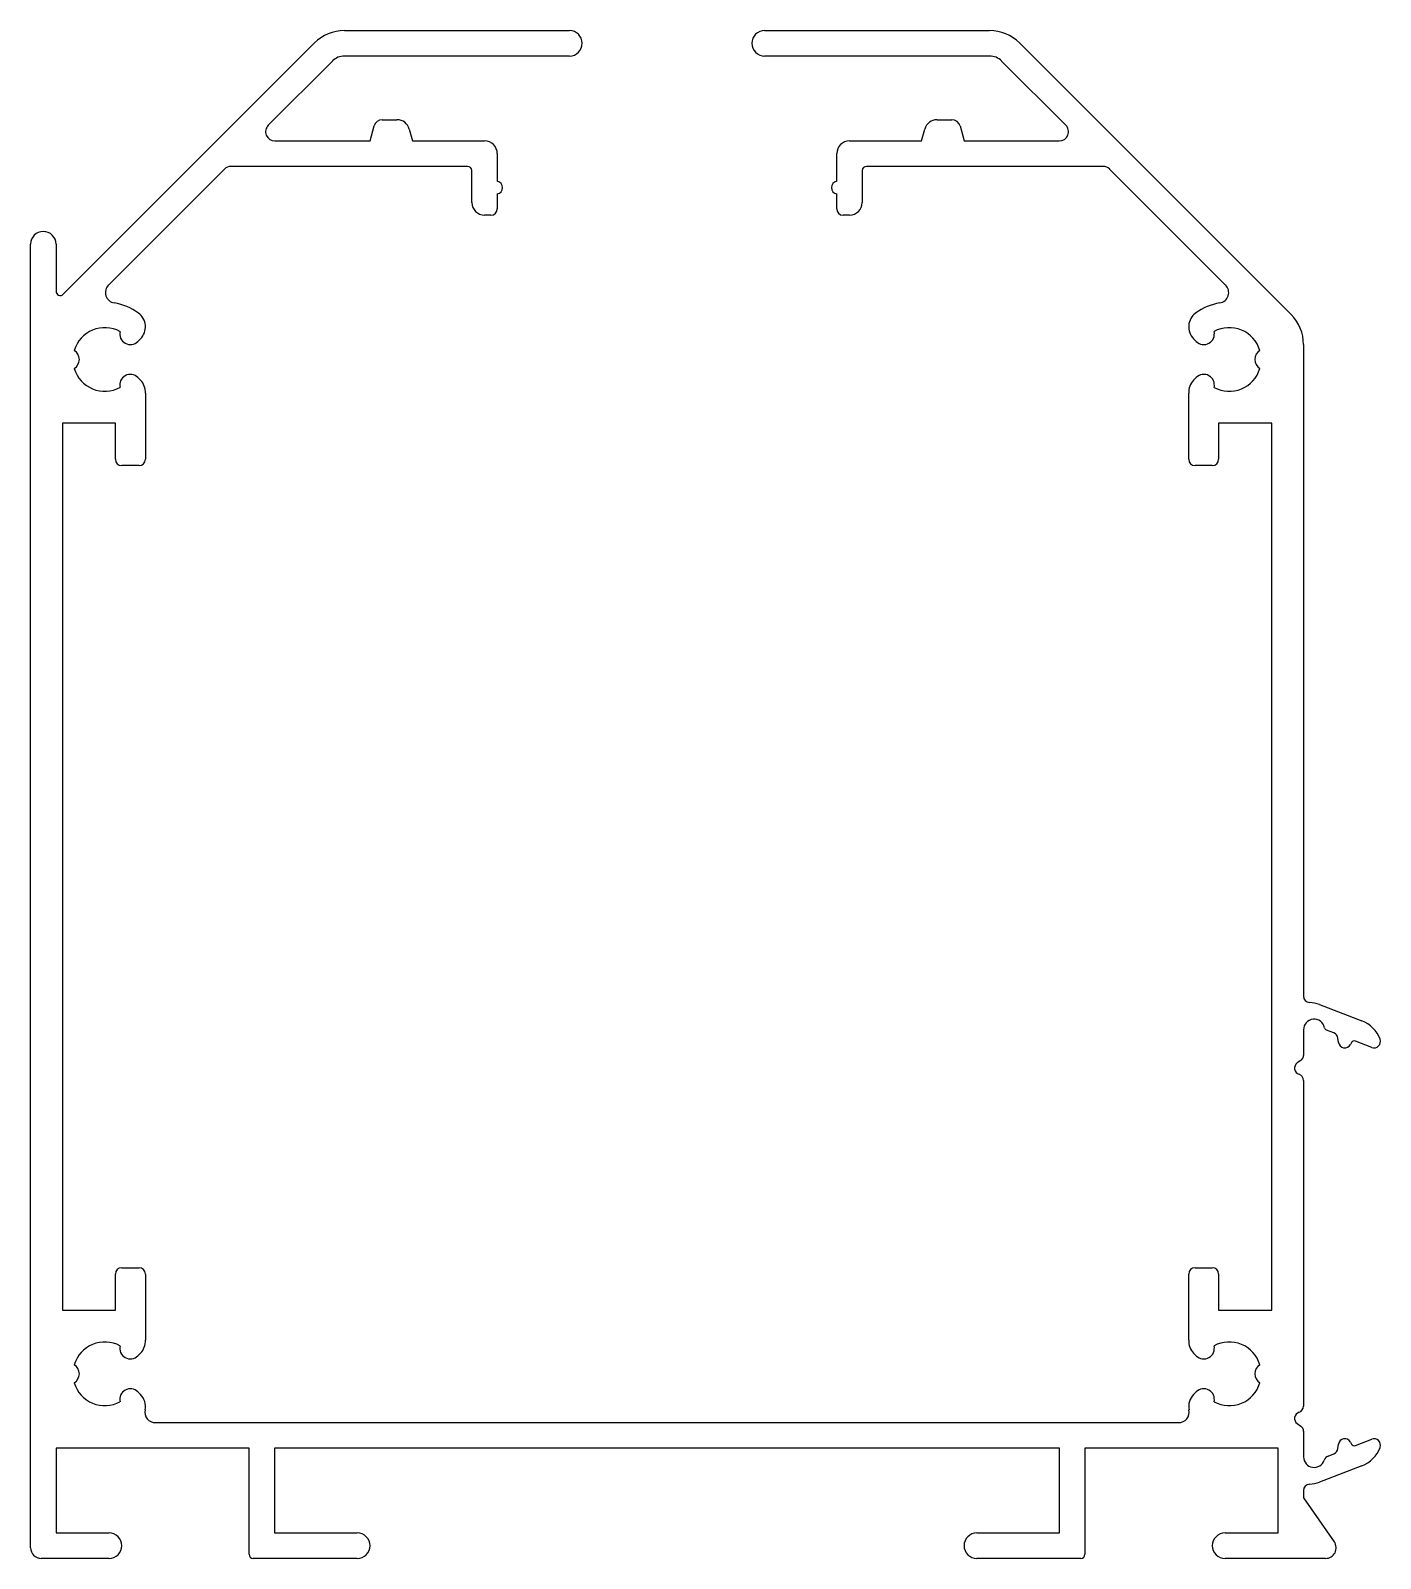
# Model space of a CAD drawing. Extents: x 432.1 to 495.7, y 453.7 to 525.7.
import ezdxf

# ---------------------------------------------------------------- set-up
doc = ezdxf.new("R2010")
doc.units = 0
doc.layers.get('0').update_dxf_attribs({"linetype": 'CONTINUOUS'})

msp = doc.modelspace()

# ---------------------------------------------------------------- linework, layer by layer
at = {"color": 7, "linetype": 'CONTINUOUS'}
for p, q in [((446.919, 525.699), (457.522, 525.699)), ((466.722, 525.699), (477.326, 525.699)), ((433.664, 513.272), (445.505, 525.113)), ((478.74, 525.113), (491.537, 512.316)), ((446.353, 524.264), (443.328, 521.239)), ((457.522, 524.499), (446.919, 524.499)), ((477.326, 524.499), (466.722, 524.499)), ((480.917, 521.239), (477.892, 524.264)), ((448.697, 521.499), (449.394, 521.499)), ((474.851, 521.499), (475.548, 521.499)), ((448.122, 520.499), (448.311, 521.202)), ((449.974, 521.054), (450.122, 520.499)), ((474.122, 520.499), (474.271, 521.054)), ((475.934, 521.202), (476.122, 520.499)), ((443.635, 520.499), (448.122, 520.499)), ((450.122, 520.499), (453.522, 520.499)), ((454.122, 519.899), (454.122, 518.594)), ((470.122, 518.594), (470.122, 519.899)), ((470.722, 520.499), (474.122, 520.499)), ((476.122, 520.499), (480.61, 520.499)), ((441.26, 519.172), (435.797, 513.708)), ((452.722, 519.299), (441.567, 519.299)), ((482.678, 519.299), (471.522, 519.299)), ((488.448, 513.708), (482.984, 519.172)), ((452.922, 517.599), (452.922, 519.099)), ((471.322, 519.099), (471.322, 517.599)), ((454.122, 518.003), (454.122, 517.299)), ((470.122, 517.299), (470.122, 518.003)), ((453.822, 516.999), (453.522, 516.999)), ((470.722, 516.999), (470.422, 516.999)), ((432.122, 454.199), (432.122, 515.631)), ((433.322, 515.631), (433.322, 513.413)), ((437.303, 511.172), (437.178, 511.047)), ((487.067, 511.047), (486.942, 511.172)), ((492.122, 510.902), (492.122, 480.196)), ((437.178, 509.35), (437.303, 509.226)), ((486.942, 509.226), (487.067, 509.35)), ((437.534, 508.579), (437.534, 505.499)), ((486.71, 505.499), (486.71, 508.579)), ((436.122, 507.199), (433.622, 507.199)), ((433.622, 507.199), (433.622, 465.399)), ((436.122, 505.499), (436.122, 507.199)), ((490.622, 507.199), (488.122, 507.199)), ((488.122, 507.199), (488.122, 505.499)), ((490.622, 465.399), (490.622, 507.199)), ((437.234, 505.199), (436.422, 505.199)), ((487.822, 505.199), (487.01, 505.199)), ((492.872, 479.799), (494.863, 479.034)), ((492.122, 478.609), (492.122, 477.406)), ((493.554, 478.466), (493.205, 478.6)), ((493.77, 478.017), (493.744, 478.223)), ((494.381, 478.006), (494.333, 477.916)), ((495.34, 477.78), (494.567, 478.077)), ((491.993, 477.159), (491.829, 477.046)), ((492.122, 476.225), (492.122, 460.872)), ((436.422, 467.399), (437.234, 467.399)), ((487.01, 467.399), (487.822, 467.399)), ((436.122, 465.399), (436.122, 467.099)), ((437.534, 467.099), (437.534, 464.018)), ((486.71, 464.018), (486.71, 467.099)), ((488.122, 467.099), (488.122, 465.399)), ((433.622, 465.399), (436.122, 465.399)), ((488.122, 465.399), (490.622, 465.399)), ((437.303, 463.372), (437.178, 463.247)), ((487.067, 463.247), (486.942, 463.372)), ((437.178, 461.55), (437.303, 461.426)), ((486.942, 461.426), (487.067, 461.55)), ((438.01, 460.099), (486.234, 460.099)), ((491.829, 460.052), (491.993, 459.939)), ((492.122, 459.692), (492.122, 458.488)), ((442.422, 458.899), (433.322, 458.899)), ((433.322, 458.899), (433.322, 454.899)), ((442.422, 453.899), (442.422, 458.899)), ((480.622, 458.899), (443.622, 458.899)), ((443.622, 458.899), (443.622, 454.899)), ((480.622, 454.899), (480.622, 458.899)), ((490.922, 458.899), (481.822, 458.899)), ((481.822, 458.899), (481.822, 453.899)), ((490.922, 454.899), (490.922, 458.899)), ((493.744, 458.874), (493.77, 459.08)), ((494.333, 459.181), (494.381, 459.091)), ((494.567, 459.02), (495.34, 459.317)), ((494.863, 458.063), (492.872, 457.298)), ((493.277, 458.525), (493.554, 458.631)), ((492.122, 456.901), (492.122, 456.555)), ((492.122, 456.555), (493.572, 454.485)), ((433.322, 454.899), (435.822, 454.899)), ((443.622, 454.899), (447.522, 454.899)), ((476.722, 454.899), (480.622, 454.899)), ((488.422, 454.899), (490.922, 454.899)), ((435.822, 453.699), (432.622, 453.699)), ((447.522, 453.699), (442.622, 453.699)), ((481.622, 453.699), (476.722, 453.699)), ((493.162, 453.699), (488.422, 453.699))]:
    msp.add_line(p, q, dxfattribs=at)
for centre, radius, start, end in [((446.919, 523.699), 2, 90, 135), ((457.522, 525.099), 0.6, 270, 90), ((466.722, 525.099), 0.6, 90, 270), ((477.326, 523.699), 2, 45, 90), ((446.919, 523.699), 0.8, 90, 135), ((477.326, 523.699), 0.8, 45, 90), ((448.697, 521.099), 0.4, 90, 165), ((449.394, 520.899), 0.6, 15, 90), ((474.851, 520.899), 0.6, 90, 165), ((475.548, 521.099), 0.4, 15, 90), ((443.635, 520.933), 0.434, 135, 270), ((480.61, 520.933), 0.434, 270, 45), ((453.522, 519.899), 0.6, 0, 90), ((470.722, 519.899), 0.6, 90, 180), ((441.567, 518.865), 0.434, 90, 135), ((452.722, 519.099), 0.2, 360, 90), ((471.522, 519.099), 0.2, 90, 180), ((482.678, 518.865), 0.434, 45, 90), ((454.072, 518.299), 0.3, 279.59407, 80.40593), ((470.172, 518.299), 0.3, 99.59407, 260.40593), ((453.522, 517.599), 0.6, 180, 270), ((453.822, 517.299), 0.3, 270, 360), ((470.422, 517.299), 0.3, 180, 270), ((470.722, 517.599), 0.6, 270, 0), ((432.722, 515.631), 0.6, 0, 180), ((433.522, 513.413), 0.2, 180, 315), ((436.151, 513.355), 0.5, 135, 260.49704), ((488.094, 513.355), 0.5, 279.50296, 45), ((435.622, 510.199), 2.7, 54.08472, 80.49704), ((488.622, 510.199), 2.7, 99.50296, 125.91528), ((436.737, 511.737), 0.8, 315, 54.08472), ((487.508, 511.737), 0.8, 125.91528, 225), ((490.122, 510.902), 2, 360, 45), ((435.622, 510.199), 1.5, 61.49923, 163.50077), ((436.825, 511.401), 0.5, 166.5693, 315), ((487.42, 511.401), 0.5, 225, 13.4307), ((488.622, 510.199), 1.5, 16.49923, 118.50077), ((433.922, 510.199), 0.5, 301.5693, 58.4307), ((490.322, 510.199), 0.5, 121.5693, 238.4307), ((435.622, 510.199), 1.5, 196.49923, 298.50077), ((488.622, 510.199), 1.5, 241.49923, 343.50077), ((436.825, 508.997), 0.5, 45, 193.4307), ((436.737, 508.66), 0.8, 356.43704, 45), ((487.508, 508.66), 0.8, 135, 183.56296), ((487.42, 508.997), 0.5, 346.5693, 135), ((438.034, 508.579), 0.5, 176.43704, 180), ((486.21, 508.579), 0.5, 360, 3.56296), ((436.422, 505.499), 0.3, 180, 270), ((437.234, 505.499), 0.3, 270, 360), ((487.01, 505.499), 0.3, 180, 270), ((487.822, 505.499), 0.3, 270, 360), ((492.422, 480.196), 0.3, 180, 267.19176), ((492.334, 478.399), 1.5, 69, 87.19176), ((492.622, 478.609), 0.5, 11.57897, 180), ((494.326, 477.634), 1.5, 20.81031, 69), ((493.259, 478.74), 0.15, 191.57897, 249), ((493.446, 478.186), 0.3, 7.14719, 69), ((494.514, 477.937), 0.15, 69, 152.41322), ((495.448, 478.06), 0.3, 249, 20.81031), ((491.822, 477.406), 0.3, 304.60826, 360), ((494.067, 478.055), 0.3, 187.14719, 332.41322), ((491.999, 476.799), 0.3, 124.60826, 252.86296), ((491.822, 476.225), 0.3, 0, 72.86296), ((436.422, 467.099), 0.3, 90, 180), ((437.234, 467.099), 0.3, 0, 90), ((487.01, 467.099), 0.3, 90, 180), ((487.822, 467.099), 0.3, 0, 90), ((435.622, 462.399), 1.5, 61.49923, 163.50077), ((436.825, 463.601), 0.5, 166.5693, 315), ((436.737, 463.937), 0.8, 315, 3.56296), ((438.034, 464.018), 0.5, 180, 183.56296), ((487.508, 463.937), 0.8, 176.43704, 225), ((486.21, 464.018), 0.5, 356.43704, 360), ((487.42, 463.601), 0.5, 225, 13.4307), ((488.622, 462.399), 1.5, 16.49923, 118.50077), ((433.922, 462.399), 0.5, 301.5693, 58.4307), ((490.322, 462.399), 0.5, 121.5693, 238.4307), ((435.622, 462.399), 1.5, 196.49923, 298.50077), ((436.825, 461.197), 0.5, 45, 193.4307), ((487.42, 461.197), 0.5, 346.5693, 135), ((488.622, 462.399), 1.5, 241.49923, 343.50077), ((436.737, 460.86), 0.8, 348.40824, 45), ((487.508, 460.86), 0.8, 135, 191.59176), ((491.822, 460.872), 0.3, 287.13704, 360), ((438.01, 460.599), 0.5, 168.40824, 270), ((486.234, 460.599), 0.5, 270, 11.59176), ((491.999, 460.299), 0.3, 107.13704, 235.39174), ((491.822, 459.692), 0.3, 360, 55.39174), ((493.446, 458.911), 0.3, 291, 352.85281), ((494.067, 459.043), 0.3, 27.58678, 172.85281), ((494.514, 459.16), 0.15, 207.58678, 291), ((494.326, 459.463), 1.5, 291, 339.18969), ((495.448, 459.037), 0.3, 339.18969, 111), ((492.622, 458.488), 0.5, 180, 342.31781), ((493.385, 458.245), 0.3, 111, 162.31781), ((492.422, 456.901), 0.3, 92.80824, 180), ((492.334, 458.699), 1.5, 272.80824, 291), ((435.822, 454.299), 0.6, 270, 90), ((447.522, 454.299), 0.6, 270, 90), ((476.722, 454.299), 0.6, 90, 270), ((488.422, 454.299), 0.6, 90, 270), ((493.162, 454.199), 0.5, 270, 35), ((432.622, 454.199), 0.5, 180, 270), ((442.622, 453.899), 0.2, 180, 270), ((481.622, 453.899), 0.2, 270, 0)]:
    msp.add_arc(centre, radius, start, end, dxfattribs=at)

doc.saveas('drawing.dxf')
